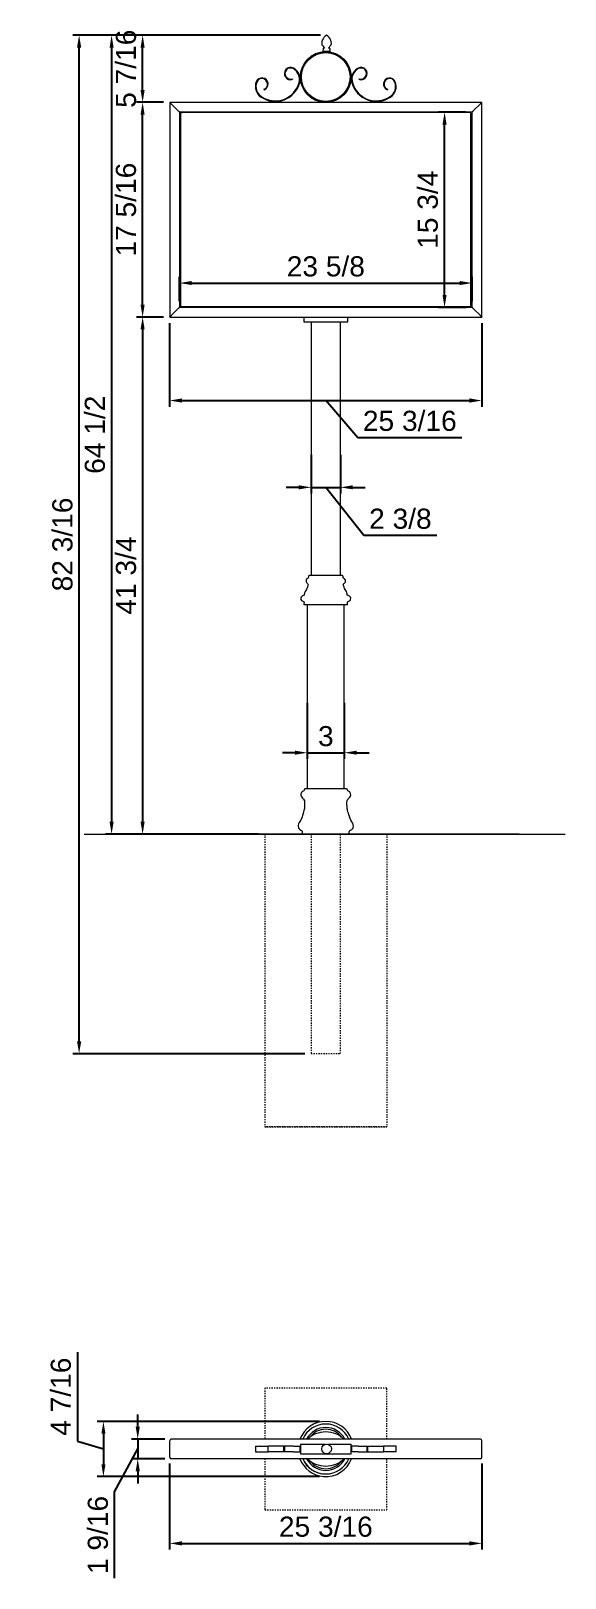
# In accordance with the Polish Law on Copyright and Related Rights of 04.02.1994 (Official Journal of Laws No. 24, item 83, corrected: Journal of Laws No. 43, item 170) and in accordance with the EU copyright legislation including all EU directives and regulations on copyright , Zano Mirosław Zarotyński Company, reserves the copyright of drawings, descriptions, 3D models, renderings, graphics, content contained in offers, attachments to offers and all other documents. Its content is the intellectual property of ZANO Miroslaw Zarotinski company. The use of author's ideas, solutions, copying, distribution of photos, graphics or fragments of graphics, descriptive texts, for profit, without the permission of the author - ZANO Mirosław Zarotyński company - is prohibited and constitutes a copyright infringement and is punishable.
# Model space of a CAD drawing. Header units: inches. Extents: x -4 to 172, y 3 to 127.
# Drawn here: x -4.1 to 39, y 2.6 to 127.5 of the extents above; entities that cross this region are included whole.
import ezdxf

# ---------------------------------------------------------------- set-up
doc = ezdxf.new("R2010")
doc.units = ezdxf.units.IN
doc.linetypes.add('HIDDEN', pattern=[1.905, 1.27, -0.635])
for name, color, linetype, lineweight in [('ZANO_R', 7, 'Continuous', 0), ('ZANO_R_przerywana', 250, 'HIDDEN', 0), ('ZANO_W', 1, 'Continuous', 0)]:
    doc.layers.add(name, color=color, linetype=linetype, lineweight=lineweight)
doc.styles.get("Standard").update_dxf_attribs({"font": 'arial.ttf'})
doc.dimstyles.new('amerykanie', dxfattribs={"dimtxt": 50, "dimasz": 50, "dimexe": 0.5, "dimexo": 0.5, "dimgap": 1, "dimtad": 1, "dimdec": 0, "dimzin": 0, "dimlunit": 5, "dimtxsty": 'Standard', "dimcen": 0.09, "dimclrd": 1, "dimclre": 1, "dimclrt": 1, "dimazin": 0, "dimtfac": 1, "dimtdec": 0, "dimtmove": 0, "dimatfit": 3, "dimfxl": 1, "dimtzin": 0, "dimarcsym": 1})

# ---------------------------------------------------------------- blocks, each defined once
blk = doc.blocks.new('*D366')
at = {"layer": 'ZANO_W', "color": 1, "lineweight": -2}
for p, q in [((7.88, 105.65), (7.88, 107.6)), ((31.51, 105.65), (31.51, 107.6)), ((8.88, 107.1), (30.51, 107.1))]:
    blk.add_line(p, q, dxfattribs=at)
at = {"layer": 'ZANO_W', "color": 1}
for points in [[(8.88, 107.27), (8.88, 106.94), (7.88, 107.1)], [(30.51, 106.94), (30.51, 107.27), (31.51, 107.1)]]:
    blk.add_solid(points, dxfattribs=at)
at = {"layer": 'ZANO_W', "color": 1, "insert": (19.7, 108.44), "char_height": 1.625, "attachment_point": 5}
blk.add_mtext('23 5/8', dxfattribs=at)
blk = doc.blocks.new('*D367')
at = {"layer": 'ZANO_W', "color": 1, "lineweight": -2}
for p, q in [((31.01, 120.9), (28.79, 120.9)), ((29.29, 106.14), (29.29, 119.9)), ((31.02, 105.14), (28.79, 105.14))]:
    blk.add_line(p, q, dxfattribs=at)
at = {"layer": 'ZANO_W', "color": 1}
for points in [[(29.45, 119.9), (29.12, 119.9), (29.29, 120.9)], [(29.12, 106.14), (29.45, 106.14), (29.29, 105.14)]]:
    blk.add_solid(points, dxfattribs=at)
at = {"layer": 'ZANO_W', "color": 1, "insert": (27.94, 113.02), "char_height": 1.625, "attachment_point": 5, "rotation": 90}
blk.add_mtext('15 3/4', dxfattribs=at)
blk = doc.blocks.new('*D368')
at = {"layer": 'ZANO_W', "color": 1, "lineweight": -2}
for p, q in [((6.59, 121.69), (4.41, 121.69)), ((4.91, 105.36), (4.91, 120.69)), ((6.59, 104.36), (4.41, 104.36))]:
    blk.add_line(p, q, dxfattribs=at)
at = {"layer": 'ZANO_W', "color": 1}
for points in [[(5.07, 120.69), (4.74, 120.69), (4.91, 121.69)], [(4.74, 105.36), (5.07, 105.36), (4.91, 104.36)]]:
    blk.add_solid(points, dxfattribs=at)
at = {"layer": 'ZANO_W', "color": 1, "insert": (3.57, 113.03), "char_height": 1.625, "attachment_point": 5, "rotation": 90}
blk.add_mtext('17 5/16', dxfattribs=at)
blk = doc.blocks.new('*D369')
at = {"layer": 'ZANO_W', "color": 1, "lineweight": -2}
for p, q in [((19.26, 127.11), (4.41, 127.11)), ((4.91, 122.69), (4.91, 126.11)), ((6.59, 121.69), (4.41, 121.69))]:
    blk.add_line(p, q, dxfattribs=at)
at = {"layer": 'ZANO_W', "color": 1}
for points in [[(5.07, 126.11), (4.74, 126.11), (4.91, 127.11)], [(4.74, 122.69), (5.07, 122.69), (4.91, 121.69)]]:
    blk.add_solid(points, dxfattribs=at)
at = {"layer": 'ZANO_W', "color": 1, "insert": (3.57, 124.4), "char_height": 1.625, "attachment_point": 5, "rotation": 90}
blk.add_mtext('5 7/16', dxfattribs=at)
blk = doc.blocks.new('*D370')
at = {"layer": 'ZANO_W', "color": 1, "lineweight": -2}
for p, q in [((6.59, 104.36), (4.41, 104.36)), ((4.91, 103.36), (4.91, 63.62)), ((14.27, 62.62), (4.41, 62.62))]:
    blk.add_line(p, q, dxfattribs=at)
at = {"layer": 'ZANO_W', "color": 1}
for points in [[(5.07, 103.36), (4.74, 103.36), (4.91, 104.36)], [(4.74, 63.62), (5.07, 63.62), (4.91, 62.62)]]:
    blk.add_solid(points, dxfattribs=at)
at = {"layer": 'ZANO_W', "color": 1, "insert": (3.57, 83.49), "char_height": 1.625, "attachment_point": 5, "rotation": 90}
blk.add_mtext('41 3/4', dxfattribs=at)
blk = doc.blocks.new('*D371')
at = {"layer": 'ZANO_W', "color": 1, "lineweight": -2}
for p, q in [((7.09, 103.86), (7.09, 97.12)), ((32.3, 103.86), (32.3, 97.12)), ((8.09, 97.62), (31.3, 97.62)), ((22.28, 94.62), (19.7, 97.62)), ((30.68, 94.62), (22.28, 94.62))]:
    blk.add_line(p, q, dxfattribs=at)
at = {"layer": 'ZANO_W', "color": 1}
for points in [[(8.09, 97.79), (8.09, 97.45), (7.09, 97.62)], [(31.3, 97.45), (31.3, 97.79), (32.3, 97.62)]]:
    blk.add_solid(points, dxfattribs=at)
at = {"layer": 'ZANO_W', "color": 1, "insert": (26.48, 95.97), "char_height": 1.625, "attachment_point": 5}
blk.add_mtext('25 3/16', dxfattribs=at)
blk = doc.blocks.new('*D372')
at = {"layer": 'ZANO_W', "color": 1, "lineweight": -2}
for p, q in [((19.26, 127.11), (1.9, 127.11)), ((2.4, 126.11), (2.4, 63.62)), ((14.27, 62.62), (1.9, 62.62))]:
    blk.add_line(p, q, dxfattribs=at)
at = {"layer": 'ZANO_W', "color": 1}
for points in [[(2.57, 126.11), (2.24, 126.11), (2.4, 127.11)], [(2.24, 63.62), (2.57, 63.62), (2.4, 62.62)]]:
    blk.add_solid(points, dxfattribs=at)
at = {"layer": 'ZANO_W', "color": 1, "insert": (1.06, 94.86), "char_height": 1.625, "attachment_point": 5, "rotation": 90}
blk.add_mtext('64 1/2', dxfattribs=at)
blk = doc.blocks.new('*D373')
at = {"layer": 'ZANO_W', "color": 1, "lineweight": -2}
for p, q in [((19.26, 127.11), (-0.72, 127.11)), ((-0.22, 45.9), (-0.22, 126.11)), ((18.01, 44.9), (-0.72, 44.9))]:
    blk.add_line(p, q, dxfattribs=at)
at = {"layer": 'ZANO_W', "color": 1}
for points in [[(-0.05, 126.11), (-0.39, 126.11), (-0.22, 127.11)], [(-0.39, 45.9), (-0.05, 45.9), (-0.22, 44.9)]]:
    blk.add_solid(points, dxfattribs=at)
at = {"layer": 'ZANO_W', "color": 1, "insert": (-1.56, 86), "char_height": 1.625, "attachment_point": 5, "rotation": 90}
blk.add_mtext('82 3/16', dxfattribs=at)
blk = doc.blocks.new('*D374')
at = {"layer": 'ZANO_W', "color": 1, "lineweight": -2}
for p, q in [((18.51, 93.23), (18.51, 90.11)), ((20.88, 93.23), (20.88, 90.11)), ((17.51, 90.61), (16.51, 90.61)), ((18.51, 90.61), (20.88, 90.61)), ((22.78, 86.73), (19.7, 90.61)), ((21.88, 90.61), (22.88, 90.61)), ((28.66, 86.73), (22.78, 86.73))]:
    blk.add_line(p, q, dxfattribs=at)
at = {"layer": 'ZANO_W', "color": 1}
for points in [[(17.51, 90.45), (17.51, 90.78), (18.51, 90.61)], [(21.88, 90.78), (21.88, 90.45), (20.88, 90.61)]]:
    blk.add_solid(points, dxfattribs=at)
at = {"layer": 'ZANO_W', "color": 1, "insert": (25.72, 88.07), "char_height": 1.625, "attachment_point": 5}
blk.add_mtext('2 3/8', dxfattribs=at)
blk = doc.blocks.new('*D375')
at = {"layer": 'ZANO_W', "color": 1, "lineweight": -2}
for p, q in [((18.2, 73.21), (18.2, 68.69)), ((21.19, 73.21), (21.19, 68.69)), ((17.2, 69.19), (16.2, 69.19)), ((18.2, 69.19), (21.19, 69.19)), ((22.19, 69.19), (23.19, 69.19))]:
    blk.add_line(p, q, dxfattribs=at)
at = {"layer": 'ZANO_W', "color": 1}
for points in [[(17.2, 69.03), (17.2, 69.36), (18.2, 69.19)], [(22.19, 69.36), (22.19, 69.03), (21.19, 69.19)]]:
    blk.add_solid(points, dxfattribs=at)
at = {"layer": 'ZANO_W', "color": 1, "insert": (19.7, 70.52), "char_height": 1.62, "attachment_point": 5}
blk.add_mtext('3', dxfattribs=at)
blk = doc.blocks.new('*D376')
at = {"layer": 'ZANO_W', "color": 1, "lineweight": -2}
for p, q in [((4.51, 14.78), (4.51, 15.78)), ((6.71, 13.78), (4.01, 13.78)), ((4.51, 13.78), (4.51, 12.2)), ((2.64, 9.53), (4.51, 12.99)), ((6.71, 12.2), (4.01, 12.2)), ((4.51, 11.2), (4.51, 10.2)), ((2.64, 2.57), (2.64, 9.53))]:
    blk.add_line(p, q, dxfattribs=at)
at = {"layer": 'ZANO_W', "color": 1}
for points in [[(4.35, 14.78), (4.68, 14.78), (4.51, 13.78)], [(4.68, 11.2), (4.35, 11.2), (4.51, 12.2)]]:
    blk.add_solid(points, dxfattribs=at)
at = {"layer": 'ZANO_W', "color": 1, "insert": (1.3, 6.05), "char_height": 1.625, "attachment_point": 5, "rotation": 90}
blk.add_mtext('1 9/16', dxfattribs=at)
blk = doc.blocks.new('*D377')
at = {"layer": 'ZANO_W', "color": 1, "lineweight": -2}
for p, q in [((7.09, 11.82), (7.09, 4.87)), ((32.3, 11.82), (32.3, 4.87)), ((8.09, 5.37), (31.3, 5.37))]:
    blk.add_line(p, q, dxfattribs=at)
at = {"layer": 'ZANO_W', "color": 1}
for points in [[(8.09, 5.54), (8.09, 5.2), (7.09, 5.37)], [(31.3, 5.2), (31.3, 5.54), (32.3, 5.37)]]:
    blk.add_solid(points, dxfattribs=at)
at = {"layer": 'ZANO_W', "color": 1, "insert": (19.7, 6.71), "char_height": 1.625, "attachment_point": 5}
blk.add_mtext('25 3/16', dxfattribs=at)
blk = doc.blocks.new('*D378')
at = {"layer": 'ZANO_W', "color": 1, "lineweight": -2}
for p, q in [((-0.35, 20.8), (-0.35, 13.62)), ((19.2, 15.22), (1.24, 15.22)), ((1.74, 14.22), (1.74, 11.76)), ((-0.35, 13.62), (1.74, 12.99)), ((19.2, 10.76), (1.24, 10.76))]:
    blk.add_line(p, q, dxfattribs=at)
at = {"layer": 'ZANO_W', "color": 1}
for points in [[(1.91, 14.22), (1.58, 14.22), (1.74, 15.22)], [(1.58, 11.76), (1.91, 11.76), (1.74, 10.76)]]:
    blk.add_solid(points, dxfattribs=at)
at = {"layer": 'ZANO_W', "color": 1, "insert": (-1.69, 17.21), "char_height": 1.625, "attachment_point": 5, "rotation": 90}
blk.add_mtext('4 7/16', dxfattribs=at)

msp = doc.modelspace()

# ---------------------------------------------------------------- linework, layer by layer
at = {"layer": 'ZANO_R'}
for p, q in [((20.03325, 125.78374), (19.48196, 125.78374)), ((14.70027, 122.74063), (14.71669, 122.69632)), ((17.00439, 123.59441), (17.0208, 123.5501)), ((22.38706, 123.59441), (22.37064, 123.5501)), ((24.69118, 122.74063), (24.67476, 122.69632)), ((32.29683, 121.68838), (7.09461, 121.68838)), ((7.09461, 121.68838), (7.09461, 104.36186)), ((7.76405, 121.01895), (7.21275, 121.57025)), ((31.6274, 121.01895), (32.1787, 121.57025)), ((32.29683, 104.36186), (32.29683, 121.68838)), ((31.50926, 120.90081), (7.88218, 120.90081)), ((7.88218, 120.90081), (7.88218, 105.14943)), ((7.98063, 105.26756), (7.98063, 120.78268)), ((31.33206, 120.86143), (8.05939, 120.86143)), ((31.41082, 105.26756), (31.41082, 120.78268)), ((31.50926, 105.14943), (31.50926, 120.90081)), ((7.21275, 104.47999), (7.76405, 105.03129)), ((7.88218, 105.14943), (31.50926, 105.14943)), ((31.33206, 105.1888), (8.05939, 105.1888)), ((32.1787, 104.47999), (31.6274, 105.03129)), ((7.09461, 104.36186), (7.21275, 104.47999)), ((7.21275, 104.47999), (7.09461, 104.36186)), ((7.09461, 104.36186), (18.14676, 104.36186)), ((17.92369, 104.36186), (17.92369, 103.96807)), ((17.92369, 103.96807), (21.46775, 103.96807)), ((18.14676, 104.36186), (21.24469, 104.36186)), ((18.50846, 103.96807), (18.50846, 83.49127)), ((20.88298, 83.49127), (20.88298, 103.96807)), ((21.24469, 104.36186), (32.29683, 104.36186)), ((21.46775, 103.96807), (21.46775, 104.36186)), ((21.00807, 83.49127), (18.38338, 83.49127)), ((21.45462, 81.12856), (17.93683, 81.12856)), ((18.19737, 81.12856), (18.19737, 66.28288)), ((21.19407, 66.28288), (21.19407, 81.12856)), ((21.34929, 66.28288), (18.04216, 66.28288)), ((0.18435, 62.62068), (39.01697, 62.62068)), ((35.3211, 62.62068), (4.07035, 62.62068)), ((14.77342, 62.62068), (24.61803, 62.62068)), ((24.61803, 62.62068), (14.77342, 62.62068)), ((20.88298, 62.62068), (18.50846, 62.62068)), ((32.1787, 13.77803), (7.21275, 13.77803)), ((7.09461, 12.32103), (7.09461, 13.65989)), ((14.0112, 13.22673), (14.0112, 12.75419)), ((14.0112, 13.22673), (14.08257, 13.22673)), ((14.0112, 12.75419), (14.08257, 12.75419)), ((14.08257, 13.22673), (15.04046, 13.22673)), ((14.08257, 12.75419), (15.04046, 12.75419)), ((15.04046, 12.75419), (15.04046, 13.22673)), ((16.31106, 13.22673), (15.04046, 13.22673)), ((16.31106, 12.75419), (15.04046, 12.75419)), ((16.31106, 12.75419), (16.31106, 13.22673)), ((16.35224, 13.22673), (16.31106, 13.22673)), ((16.35224, 12.75419), (16.31106, 12.75419)), ((16.35224, 13.22673), (16.35224, 12.75419)), ((17.08025, 13.22673), (16.35224, 13.22673)), ((17.08025, 12.75419), (16.35224, 12.75419)), ((17.08025, 13.22673), (17.62778, 13.22673)), ((17.08025, 12.75419), (17.62778, 12.75419)), ((17.62778, 12.75419), (17.62778, 13.22673)), ((17.64804, 13.38424), (17.64804, 12.59668)), ((17.64804, 13.38424), (19.67898, 13.38424)), ((17.64804, 12.59668), (21.7434, 12.59668)), ((19.83624, 13.38424), (21.7434, 13.38424)), ((21.7434, 12.59668), (21.7434, 13.38424)), ((21.76367, 13.22673), (21.76367, 12.75419)), ((22.31119, 13.22673), (21.76367, 13.22673)), ((22.31119, 12.75419), (21.76367, 12.75419)), ((22.31119, 13.22673), (23.03921, 13.22673)), ((22.31119, 12.75419), (23.03921, 12.75419)), ((23.03921, 12.75419), (23.03921, 13.22673)), ((23.03921, 13.22673), (23.08039, 13.22673)), ((23.03921, 12.75419), (23.08039, 12.75419)), ((23.08039, 12.75419), (23.08039, 13.22673)), ((23.08039, 13.22673), (24.35099, 13.22673)), ((23.08039, 12.75419), (24.35099, 12.75419)), ((24.35099, 13.22673), (24.35099, 12.75419)), ((25.30887, 13.22673), (24.35099, 13.22673)), ((25.30887, 12.75419), (24.35099, 12.75419)), ((25.38025, 13.22673), (25.30887, 13.22673)), ((25.38025, 12.75419), (25.30887, 12.75419)), ((25.38025, 12.75419), (25.38025, 13.22673)), ((32.29683, 12.32103), (32.29683, 13.65989)), ((32.1787, 12.20289), (7.21275, 12.20289))]:
    msp.add_line(p, q, dxfattribs=at)
at = {"layer": 'ZANO_R', "flags": 128}
for points in [[(19.75761, 127.10509), (19.6472, 127.02899), (19.55215, 126.93451), (19.47403, 126.82502), (19.41305, 126.70544), (19.37332, 126.57733), (19.36594, 126.44377), (19.37911, 126.36912), (19.41146, 126.3014), (19.45824, 126.24197), (19.52806, 126.153), (19.56137, 126.1196), (19.5776, 126.10604), (19.58419, 126.10075), (19.58797, 126.09368), (19.58821, 126.08673), (19.58682, 126.08073), (19.57995, 126.07137), (19.56197, 126.0619), (19.53861, 126.05462), (19.50143, 126.03901), (19.48509, 126.02461), (19.47455, 126.00731), (19.47139, 125.98885), (19.47686, 125.97089), (19.48843, 125.94846), (19.48954, 125.93754), (19.48667, 125.92659), (19.46007, 125.87895), (19.45297, 125.85142), (19.4541, 125.82413), (19.46375, 125.80053), (19.48196, 125.78374)], [(20.03326, 125.78374), (20.05147, 125.80053), (20.06112, 125.82413), (20.06224, 125.85142), (20.05514, 125.87895), (20.02855, 125.92659), (20.02567, 125.93754), (20.02679, 125.94846), (20.03835, 125.97089), (20.04382, 125.98885), (20.04066, 126.00731), (20.03012, 126.02461), (20.01378, 126.03901), (19.96621, 126.0577), (19.94879, 126.06362), (19.93527, 126.07137), (19.9284, 126.08073), (19.92701, 126.08673), (19.92725, 126.09368), (19.93503, 126.10408), (19.94573, 126.11253), (19.96124, 126.12648), (19.98716, 126.153), (20.05698, 126.24197), (20.10376, 126.3014), (20.1361, 126.36912), (20.14927, 126.44377), (20.1419, 126.57733), (20.10217, 126.70544), (20.04119, 126.82502), (19.96306, 126.93451), (19.86801, 127.02899), (19.75761, 127.10509)], [(7.21275, 121.57025), (7.1897, 121.59329), (7.16754, 121.61546), (7.14712, 121.63588), (7.12921, 121.65378), (7.11452, 121.66847), (7.1036, 121.67939), (7.09688, 121.68611), (7.09461, 121.68838)], [(7.09461, 121.68838), (7.09688, 121.68611), (7.1036, 121.67939), (7.11452, 121.66847), (7.12921, 121.65378), (7.14712, 121.63588), (7.16754, 121.61546), (7.1897, 121.59329), (7.21275, 121.57025)], [(32.1787, 121.57025), (32.20175, 121.59329), (32.22391, 121.61546), (32.24433, 121.63588), (32.26223, 121.65378), (32.27692, 121.66847), (32.28784, 121.67939), (32.29456, 121.68611), (32.29683, 121.68838)], [(32.29683, 121.68838), (32.29504, 121.68659), (32.28971, 121.68126), (32.28101, 121.67256), (32.26919, 121.66074), (32.25463, 121.64618), (32.23777, 121.62931), (32.2191, 121.61065), (32.19921, 121.59076), (32.1787, 121.57025)], [(7.88218, 120.90081), (7.87991, 120.90309), (7.87319, 120.90981), (7.86227, 120.92072), (7.84758, 120.93541), (7.82968, 120.95331), (7.80926, 120.97374), (7.78709, 120.9959), (7.76405, 121.01895)], [(7.76405, 121.01895), (7.78709, 120.9959), (7.80926, 120.97374), (7.82968, 120.95331), (7.84758, 120.93541), (7.86227, 120.92072), (7.87319, 120.90981), (7.87991, 120.90309), (7.88218, 120.90081)], [(31.50926, 120.90081), (31.51153, 120.90309), (31.51826, 120.90981), (31.52917, 120.92072), (31.54387, 120.93541), (31.56177, 120.95331), (31.58219, 120.97374), (31.60435, 120.9959), (31.6274, 121.01895)], [(31.6274, 121.01895), (31.60435, 120.9959), (31.58219, 120.97374), (31.56177, 120.95331), (31.54387, 120.93541), (31.52917, 120.92072), (31.51826, 120.90981), (31.51153, 120.90309), (31.50926, 120.90081)], [(7.76405, 105.03129), (7.78709, 105.05434), (7.80926, 105.0765), (7.82968, 105.09692), (7.84758, 105.11482), (7.86227, 105.12952), (7.87319, 105.14043), (7.87991, 105.14715), (7.88218, 105.14943)], [(7.88218, 105.14943), (7.87991, 105.14715), (7.87319, 105.14043), (7.86227, 105.12952), (7.84758, 105.11482), (7.82968, 105.09692), (7.80926, 105.0765), (7.78709, 105.05434), (7.76405, 105.03129)], [(31.6274, 105.03129), (31.60435, 105.05434), (31.58219, 105.0765), (31.56177, 105.09692), (31.54387, 105.11482), (31.52917, 105.12952), (31.51826, 105.14043), (31.51153, 105.14715), (31.50926, 105.14943)], [(31.50926, 105.14943), (31.51153, 105.14715), (31.51826, 105.14043), (31.52917, 105.12952), (31.54387, 105.11482), (31.56177, 105.09692), (31.58219, 105.0765), (31.60435, 105.05434), (31.6274, 105.03129)], [(32.29683, 104.36186), (32.29456, 104.36413), (32.28784, 104.37085), (32.27692, 104.38177), (32.26223, 104.39646), (32.24433, 104.41436), (32.22391, 104.43478), (32.20175, 104.45695), (32.1787, 104.47999)], [(32.1787, 104.47999), (32.20175, 104.45695), (32.22391, 104.43478), (32.24433, 104.41436), (32.26223, 104.39646), (32.27692, 104.38177), (32.28784, 104.37085), (32.29456, 104.36413), (32.29683, 104.36186)], [(18.38338, 83.49127), (18.33686, 83.48195), (18.32387, 83.47778), (18.31488, 83.47255), (18.30922, 83.46223), (18.30808, 83.45174), (18.30729, 83.44316), (18.3027, 83.41411), (18.29395, 83.36428), (18.28539, 83.3193), (18.27539, 83.29198), (18.25415, 83.27123), (18.21582, 83.25163), (18.17734, 83.22883), (18.14485, 83.19649), (18.11258, 83.13321), (18.1004, 83.06126), (18.10795, 82.99025), (18.13483, 82.92977), (18.18058, 82.8893), (18.22996, 82.85742), (18.25695, 82.80675), (18.26415, 82.7486), (18.25815, 82.69111), (18.22034, 82.54569), (18.17737, 82.43984), (18.13082, 82.35792), (18.08189, 82.28409), (18.03178, 82.20253), (17.98185, 82.09751), (17.9656, 82.0459), (17.96127, 81.99554), (17.96227, 81.95868), (17.95816, 81.92494), (17.95009, 81.90836), (17.93564, 81.89494), (17.88577, 81.87827), (17.82846, 81.8613), (17.78009, 81.83399), (17.71229, 81.75517), (17.68216, 81.65871), (17.68866, 81.56218), (17.7307, 81.48314), (17.77789, 81.44858), (17.83801, 81.42592), (17.8973, 81.40276), (17.91699, 81.38749), (17.92647, 81.36929), (17.93134, 81.35335), (17.9359, 81.33347), (17.93793, 81.30833), (17.93823, 81.27233), (17.93768, 81.21509), (17.93683, 81.12856)], [(21.45462, 81.12856), (21.45377, 81.21509), (21.45322, 81.27233), (21.45352, 81.30833), (21.45554, 81.33347), (21.4601, 81.35335), (21.46497, 81.36929), (21.47446, 81.38749), (21.49415, 81.40276), (21.55344, 81.42592), (21.61355, 81.44858), (21.66074, 81.48314), (21.70279, 81.56218), (21.70928, 81.65871), (21.67916, 81.75517), (21.61135, 81.83399), (21.56298, 81.8613), (21.50568, 81.87827), (21.45581, 81.89494), (21.44135, 81.90836), (21.43328, 81.92494), (21.4293, 81.96847), (21.42988, 82.01671), (21.40959, 82.09751), (21.35967, 82.20253), (21.30956, 82.28409), (21.26063, 82.35792), (21.21408, 82.43984), (21.1711, 82.54569), (21.13329, 82.69111), (21.1273, 82.7486), (21.1345, 82.80675), (21.16149, 82.85742), (21.21087, 82.8893), (21.25662, 82.92977), (21.2835, 82.99025), (21.29104, 83.06126), (21.27887, 83.13321), (21.2466, 83.19649), (21.20377, 83.23594), (21.15669, 83.26087), (21.13157, 83.27505), (21.11606, 83.29198), (21.10738, 83.31419), (21.10015, 83.34853), (21.09302, 83.39129), (21.08756, 83.4201), (21.08416, 83.44316), (21.08336, 83.45174), (21.08223, 83.46223), (21.07657, 83.47255), (21.0644, 83.479), (21.04605, 83.48396), (21.00807, 83.49127)], [(18.04216, 66.28288), (18.01424, 66.27369), (17.99409, 66.25864), (17.97985, 66.23938), (17.9537, 66.17249), (17.91709, 66.12208), (17.86208, 66.08978), (17.78349, 66.04256), (17.72487, 65.97073), (17.69213, 65.88105), (17.68517, 65.77348), (17.7087, 65.67498), (17.75856, 65.59553), (17.82256, 65.5269), (17.90652, 65.43274), (17.96581, 65.32139), (17.98964, 65.19891), (17.98592, 65.0247), (17.97981, 64.8892), (17.97403, 64.78338), (17.96559, 64.69348), (17.95334, 64.61518), (17.93442, 64.52872), (17.9067, 64.42423), (17.86801, 64.2918), (17.81622, 64.12154), (17.78138, 64.00818), (17.74088, 63.87998), (17.68677, 63.74881), (17.60819, 63.63275), (17.54126, 63.54691), (17.49474, 63.44819), (17.47063, 63.34029), (17.46977, 63.23013), (17.49079, 63.13762), (17.53449, 63.053), (17.60284, 62.98556), (17.69035, 62.93713), (17.74426, 62.90308), (17.7819, 62.85665), (17.79583, 62.79132), (17.79863, 62.73629), (17.80518, 62.68446), (17.81277, 62.66212), (17.82478, 62.64341), (17.84238, 62.62928), (17.86672, 62.62068)], [(21.52472, 62.62068), (21.54907, 62.62928), (21.56666, 62.64341), (21.57868, 62.66212), (21.58627, 62.68446), (21.59282, 62.73629), (21.59562, 62.79132), (21.60954, 62.85665), (21.64718, 62.90308), (21.7011, 62.93713), (21.78861, 62.98556), (21.85695, 63.053), (21.90066, 63.13762), (21.92168, 63.23013), (21.91594, 63.3727), (21.8721, 63.50828), (21.79115, 63.62331), (21.70929, 63.74), (21.65294, 63.87308), (21.59978, 64.04163), (21.55612, 64.18394), (21.52026, 64.30239), (21.48301, 64.43045), (21.45621, 64.53206), (21.43783, 64.61662), (21.42585, 64.69348), (21.41742, 64.78338), (21.41164, 64.8892), (21.40552, 65.0247), (21.40181, 65.19891), (21.42563, 65.32139), (21.48493, 65.43274), (21.56889, 65.5269), (21.63288, 65.59553), (21.68274, 65.67498), (21.70628, 65.77348), (21.69932, 65.88105), (21.66657, 65.97073), (21.60796, 66.04256), (21.52936, 66.08978), (21.47436, 66.12208), (21.43774, 66.17249), (21.4116, 66.23938), (21.39736, 66.25864), (21.37721, 66.27369), (21.34929, 66.28288)]]:
    msp.add_lwpolyline(points, dxfattribs=at)
at = {"layer": 'ZANO_R'}
for centre, radius in [((19.69572, 123.73606), 2.04768), ((19.69572, 123.73606), 1.96892), ((19.75761, 12.99922), 0.39297)]:
    msp.add_circle(centre, radius, dxfattribs=at)
for centre, radius, start, end in [((14.54429, 123.16157), 0.49617, 290.3320013, 158.5216864), ((16.84841, 124.01536), 0.49617, 62.1423162, 290.3320013), ((16.84841, 124.01536), 0.44891, 62.1423162, 290.3320013), ((16.6, 123.54536), 0.98052, 344.3104257, 62.1423162), ((16.6, 123.54536), 1.02778, 344.3104257, 62.1423162), ((22.79145, 123.54536), 1.02778, 117.8576838, 195.6895743), ((22.79145, 123.54536), 0.98052, 117.8576838, 195.6895743), ((22.54304, 124.01536), 0.49617, 249.6679987, 117.8576838), ((22.54304, 124.01536), 0.44891, 249.6679987, 117.8576838), ((24.84716, 123.16157), 0.49617, 21.4783136, 249.6679987), ((15.03898, 122.96693), 1.02778, 158.5216864, 236.353577), ((15.03898, 122.96693), 0.98052, 158.5216864, 236.353577), ((14.54429, 123.16157), 0.44891, 290.3320013, 158.5216864), ((15.58485, 123.8305), 2.03496, 290.9078446, 344.3104257), ((15.58485, 123.8305), 2.08221, 290.8947759, 344.3104257), ((23.8066, 123.8305), 2.08221, 195.6895743, 249.1052241), ((23.8066, 123.8305), 2.03496, 195.6895743, 249.0921554), ((24.84716, 123.16157), 0.44891, 21.4783136, 249.6679987), ((24.35247, 122.96693), 0.98052, 303.646423, 21.4783136), ((24.35247, 122.96693), 1.02778, 303.646423, 21.4783136), ((15.62321, 123.84471), 2.08221, 236.353577, 289.7692268), ((15.62321, 123.84471), 2.03496, 236.353577, 289.7561581), ((23.76824, 123.84471), 2.08221, 250.2307732, 303.646423), ((23.76824, 123.84471), 2.03496, 250.2438419, 303.646423), ((8.05939, 120.78268), 0.07876, 90, 180), ((31.33206, 120.78268), 0.07876, 0, 90), ((8.05939, 105.26756), 0.07876, 180, 270), ((31.33206, 105.26756), 0.07876, 270, 0), ((19.69572, 12.99046), 2.2287, 20.6939082, 159.3060918), ((19.69572, 12.99046), 2.01541, 23.0026044, 156.9973956), ((7.21275, 13.65989), 0.11814, 90, 180), ((19.69572, 12.99046), 1.73453, 27.0040049, 152.9959951), ((19.69572, 12.99046), 1.59545, 36.7332621, 143.2667379), ((32.1787, 13.65989), 0.11814, 0, 90), ((7.21275, 12.32103), 0.11814, 180, 270), ((19.69572, 12.99046), 2.2287, 200.6939082, 265.5770946), ((19.69572, 12.99046), 2.01541, 203.0026044, 270), ((19.69572, 12.99046), 2.01173, 203.0471563, 265.5770946), ((19.69572, 12.99046), 1.73453, 207.0040049, 270), ((19.69572, 12.99046), 1.59545, 216.7332621, 270), ((19.69572, 12.99046), 2.2287, 265.5770946, 339.3060918), ((19.69572, 12.99046), 1.73453, 270, 332.9959951), ((19.69572, 12.99046), 2.01541, 270, 336.9973956), ((19.69572, 12.99046), 1.59545, 270, 323.2667379), ((32.1787, 12.32103), 0.11814, 270, 0)]:
    msp.add_arc(centre, radius, start, end, dxfattribs=at)
for start_param, end_param in [(0.608245579, 2.533347075), (3.750484421, 5.67429354)]:
    msp.add_ellipse((19.69572, 12.99046), major_axis=(1.77203, 0), ratio=0.777777778, start_param=start_param, end_param=end_param, dxfattribs=at)
at = {"layer": 'ZANO_R_przerywana', "ltscale": 0.05}
for p, q in [((14.77342, 62.62068), (14.77342, 38.9936)), ((14.77342, 62.62068), (14.77342, 38.9936)), ((18.50846, 62.62068), (18.50846, 44.90037)), ((20.88298, 44.90037), (20.88298, 62.62068)), ((24.61803, 62.62068), (24.61803, 38.9936)), ((24.61803, 62.62068), (24.61803, 38.9936)), ((18.50846, 44.90037), (20.88298, 44.90037)), ((14.77342, 38.9936), (24.61803, 38.9936)), ((24.61803, 38.9936), (14.77342, 38.9936)), ((24.61803, 17.91277), (14.77342, 17.91277)), ((14.77342, 17.91277), (14.77342, 13.77803)), ((24.61803, 13.77803), (24.61803, 17.91277)), ((14.77342, 12.20289), (14.77342, 8.06815)), ((24.61803, 8.06815), (24.61803, 12.20289)), ((14.77342, 8.06815), (24.61803, 8.06815))]:
    msp.add_line(p, q, dxfattribs=at)

# ---------------------------------------------------------------- dimensions: what is measured, and where the dimension line sits
at = {"layer": 'ZANO_W'}
for base, p1, p2, picture, middle in [((4.90749, 127.10509), (7.09461, 121.68838), (19.75761, 127.10509), '*D369', (4.90749, 124.39673)), ((4.51379, 12.20289), (7.21275, 13.77803), (7.21275, 12.20289), '*D376', (2.6366, 9.03258))]:
    dim = msp.add_linear_dim(base=base, p1=p1, p2=p2, angle=90, dimstyle='amerykanie', override={"dimtxt": 1.625, "dimasz": 1, "dimgap": 0.5, "dimdec": 4, "dimaunit": 1, "dimadec": 1, "dimtdec": 4, "dimtmove": 1, "dimfrac": 2}, dxfattribs=at)
    dim.commit()
    dim.dimension.update_dxf_attribs({"geometry": picture, "text_midpoint": middle, "dimtype": 160})
for base, p1, p2, picture, middle in [((-0.22161, 127.10509), (18.50846, 44.90037), (19.75761, 127.10509), '*D373', (-1.56238, 86.00273)), ((2.4024, 62.62068), (19.75761, 127.10509), (14.77342, 62.62068), '*D372', (1.06219, 94.86288)), ((4.90749, 121.68838), (7.09461, 104.36186), (7.09461, 121.68838), '*D368', (3.56728, 113.02512)), ((29.28551, 120.90081), (31.51826, 105.14043), (31.50926, 120.90081), '*D367', (27.94475, 113.02062)), ((4.90749, 62.62068), (7.09461, 104.36186), (14.77342, 62.62068), '*D370', (3.56672, 83.49127)), ((1.74312, 10.76176), (19.69572, 15.21916), (19.69572, 10.76176), '*D378', (-1.6873, 14.11752))]:
    dim = msp.add_linear_dim(base=base, p1=p1, p2=p2, angle=90, dimstyle='amerykanie', override={"dimtxt": 1.625, "dimasz": 1, "dimgap": 0.5, "dimdec": 4, "dimaunit": 1, "dimadec": 1, "dimtdec": 4, "dimtmove": 1, "dimfrac": 2}, dxfattribs=at)
    dim.commit()
    dim.dimension.update_dxf_attribs({"geometry": picture, "text_midpoint": middle})
for base, p1, p2, picture, middle in [((31.50926, 107.10292), (7.88218, 105.14943), (31.50926, 105.14943), '*D366', (19.69572, 108.44369)), ((32.29683, 5.37164), (7.09461, 12.32103), (32.29683, 12.32103), '*D377', (19.69572, 6.7124))]:
    dim = msp.add_linear_dim(base=base, p1=p1, p2=p2, dimstyle='amerykanie', override={"dimtxt": 1.625, "dimasz": 1, "dimgap": 0.5, "dimdec": 4, "dimaunit": 1, "dimadec": 1, "dimtdec": 4, "dimtmove": 1, "dimfrac": 2}, dxfattribs=at)
    dim.commit()
    dim.dimension.update_dxf_attribs({"geometry": picture, "text_midpoint": middle})
for base, p1, p2, picture, middle in [((32.29683, 97.62083), (7.09461, 104.36186), (32.29683, 104.36186), '*D371', (22.7798, 94.62497)), ((20.88298, 90.61313), (18.50846, 93.72967), (20.88298, 93.72967), '*D374', (23.27648, 86.73364)), ((21.19407, 69.19436), (18.19737, 73.70572), (21.19407, 73.70572), '*D375', (19.69572, 69.19436))]:
    dim = msp.add_linear_dim(base=base, p1=p1, p2=p2, dimstyle='amerykanie', override={"dimtxt": 1.625, "dimasz": 1, "dimgap": 0.5, "dimdec": 4, "dimaunit": 1, "dimadec": 1, "dimtdec": 4, "dimtmove": 1, "dimfrac": 2}, dxfattribs=at)
    dim.commit()
    dim.dimension.update_dxf_attribs({"geometry": picture, "text_midpoint": middle, "dimtype": 160})

doc.saveas('drawing.dxf')
